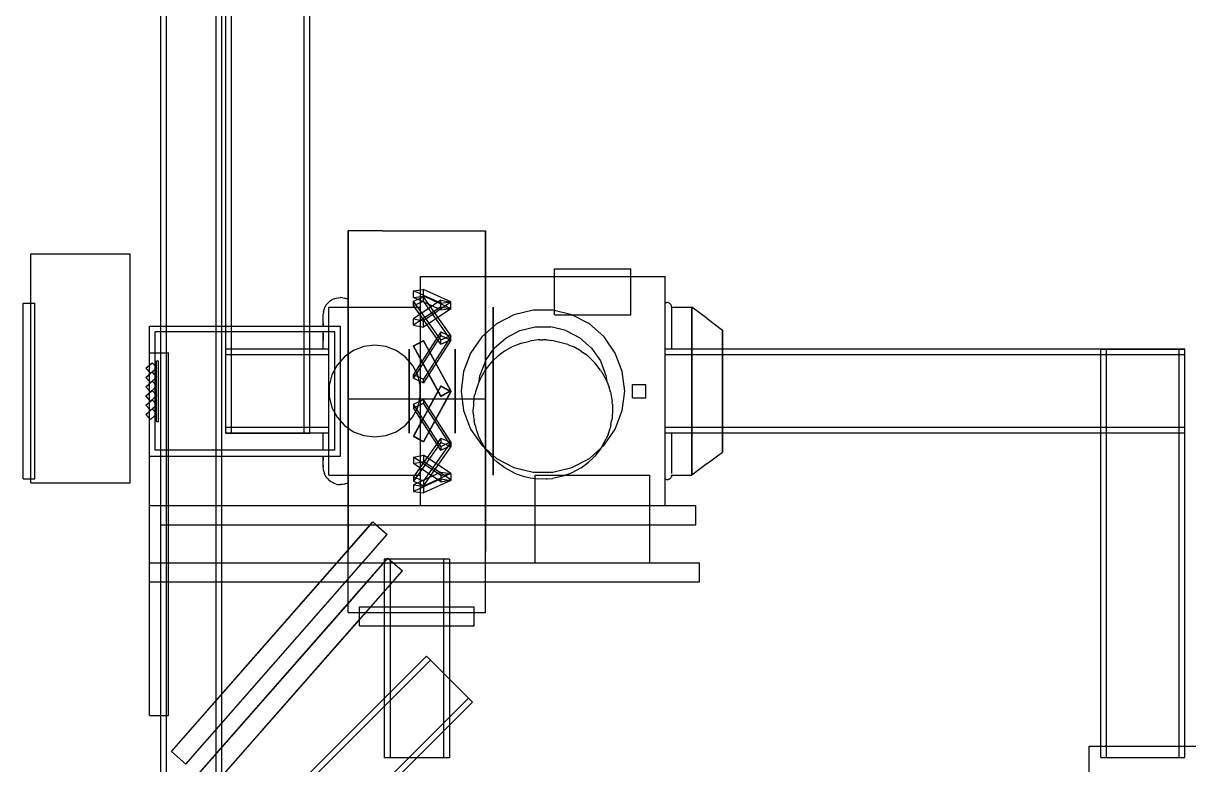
# Model space of a CAD drawing. Header units: millimetres. Extents: x -1175 to 655, y -895 to 720.
# Drawn here: x -528 to -223, y 122.1 to 316.4 of the extents above; entities that cross this region are included whole.
import ezdxf

# ---------------------------------------------------------------- set-up
doc = ezdxf.new("R2010")
doc.units = ezdxf.units.MM
doc.layers.add('HIDDEN', color=8, linetype='Continuous')
doc.layers.add('VISIBLE', color=7, linetype='Continuous')

msp = doc.modelspace()

# ---------------------------------------------------------------- linework, layer by layer
at = {"layer": 'HIDDEN'}
for points in [[(-492, 38.8), (-492, 461)], [(-490.5, 38.8), (-490.5, 461)], [(-490.5, 38.8), (-490.5, 461)], [(-477.5, 38.8), (-477.5, 461)], [(-477.5, 38.8), (-477.5, 461)], [(-476, 38.8), (-476, 461)], [(-475, 209), (-475, 411)], [(-473.5, 209), (-473.5, 411)], [(-473.5, 209), (-473.5, 411)], [(-454.5, 209), (-454.5, 411)], [(-454.5, 209), (-454.5, 411)], [(-453, 209), (-453, 411)], [(-443, 262), (-443, 261.93)], [(-443, 261.93), (-443, 260.24)], [(-443, 260.24), (-443, 256.37)], [(-407, 262), (-407, 261.93)], [(-407, 261.93), (-407, 260.24)], [(-407, 260.24), (-407, 256.37)], [(-443, 256.37), (-443, 250.55)], [(-407, 256.37), (-407, 250.55)], [(-526, 256), (-500, 256)], [(-526, 196), (-526, 256)], [(-500, 196), (-500, 256)], [(-443, 250.55), (-443, 243.08)], [(-407, 250.55), (-407, 243.08)], [(-389, 252), (-369, 252)], [(-389, 240), (-389, 252)], [(-369, 240), (-369, 252)], [(-424, 250), (-360, 250)], [(-424, 190), (-424, 250)], [(-407, 247), (-407, 250)], [(-389, 240), (-389, 250)], [(-369, 240), (-369, 250)], [(-360, 190), (-360, 250)], [(-425.91, 246.28), (-423.28, 246.64)], [(-425.91, 244.54), (-425.91, 246.28)], [(-418.72, 243.01), (-425.91, 246.28)], [(-425.91, 244.54), (-423.28, 244.89)], [(-425.91, 243.58), (-423.28, 244.68)], [(-418.72, 241.27), (-425.91, 244.54)], [(-423.28, 244.89), (-423.28, 246.64)], [(-416.09, 243.37), (-423.28, 246.64)], [(-416.09, 241.62), (-423.28, 244.89)], [(-423.28, 243.54), (-423.28, 244.68)], [(-416.09, 234.54), (-423.28, 244.68)], [(-407, 238.85), (-407, 247)], [(-528, 243), (-525, 243)], [(-528, 197), (-528, 243)], [(-526, 243), (-525, 243)], [(-525, 197), (-525, 243)], [(-525, 197), (-525, 243)], [(-448, 242), (-424, 242)], [(-448, 198), (-448, 242)], [(-443, 243.08), (-443, 234.36)], [(-443, 238.85), (-443, 242)], [(-418.72, 243.8), (-425.91, 238.95)], [(-425.91, 242.43), (-425.91, 243.58)], [(-418.72, 233.44), (-425.91, 243.58)], [(-425.91, 242.43), (-423.28, 243.54)], [(-418.72, 232.29), (-425.91, 242.43)], [(-418.72, 242.12), (-425.91, 237.27)], [(-424, 198), (-424, 242)], [(-424, 198), (-424, 242)], [(-416.09, 233.4), (-423.28, 243.54)], [(-416.09, 243.27), (-423.28, 238.42)], [(-416.09, 241.59), (-423.28, 236.74)], [(-418.72, 243.8), (-416.09, 243.27)], [(-418.72, 242.12), (-418.72, 243.8)], [(-418.72, 243.01), (-416.09, 243.37)], [(-418.72, 241.27), (-418.72, 243.01)], [(-418.72, 242.12), (-416.09, 241.59)], [(-418.72, 241.27), (-416.09, 241.62)], [(-416.09, 241.62), (-416.09, 243.37)], [(-416.09, 241.59), (-416.09, 243.27)], [(-407, 243.08), (-407, 234.36)], [(-405, 242), (-405, 241.84)], [(-405, 241.84), (-405, 242)], [(-405, 241.84), (-405, 240.57)], [(-405, 240.57), (-405, 241.84)], [(-353, 242), (-353, 241.84)], [(-353, 241.84), (-353, 242)], [(-353, 241.84), (-353, 240.57)], [(-353, 240.57), (-353, 241.84)], [(-443, 229.69), (-443, 238.85)], [(-425.91, 238.95), (-423.28, 238.42)], [(-425.91, 237.27), (-425.91, 238.95)], [(-423.28, 236.74), (-423.28, 238.42)], [(-407, 229.69), (-407, 238.85)], [(-405, 240.57), (-405, 238.11)], [(-405, 238.11), (-405, 240.57)], [(-405, 238.11), (-405, 234.59)], [(-405, 234.59), (-405, 238.11)], [(-389, 240), (-369, 240)], [(-389, 240), (-369, 240)], [(-353, 240.57), (-353, 238.11)], [(-353, 238.11), (-353, 240.57)], [(-353, 238.11), (-353, 234.59)], [(-353, 234.59), (-353, 238.11)], [(-495, 237), (-445, 237)], [(-495, 203), (-495, 237)], [(-493.5, 204.5), (-493.5, 235.5)], [(-446.5, 235.5), (-493.5, 235.5)], [(-492, 235.5), (-492, 237)], [(-476, 235.5), (-476, 237)], [(-475, 237), (-453, 237)], [(-453, 235.5), (-475, 235.5)], [(-446.5, 235.5), (-448.27, 235.5)], [(-448, 237), (-445, 237)], [(-446.5, 204.5), (-446.5, 235.5)], [(-446.5, 204.5), (-446.5, 235.5)], [(-445, 203), (-445, 237)], [(-445, 203), (-445, 237)], [(-425.91, 237.27), (-423.28, 236.74)], [(-418.72, 235.49), (-425.91, 224.38)], [(-418.72, 235.49), (-416.09, 234.28)], [(-418.72, 234.53), (-418.72, 235.49)], [(-345, 235.88), (-345, 236)], [(-345, 234.96), (-345, 235.88)], [(-345, 233.17), (-345, 234.96)], [(-443, 234.36), (-443, 224.88)], [(-436, 232), (-438.87, 231.65)], [(-433.13, 231.65), (-436, 232)], [(-418.72, 234.53), (-425.91, 223.41)], [(-425.91, 231.87), (-423.28, 233.3)], [(-425.91, 231.75), (-423.28, 233.19)], [(-425.91, 231.75), (-425.91, 231.87)], [(-418.72, 218.73), (-425.91, 231.87)], [(-416.09, 234.28), (-423.28, 223.16)], [(-416.09, 233.31), (-423.28, 222.2)], [(-423.28, 233.19), (-423.28, 233.3)], [(-416.09, 220.16), (-423.28, 233.3)], [(-416.09, 220.05), (-423.28, 233.19)], [(-418.72, 233.44), (-416.09, 234.54)], [(-418.72, 234.53), (-416.09, 233.31)], [(-418.72, 232.29), (-418.72, 233.44)], [(-418.72, 232.29), (-416.09, 233.4)], [(-416.09, 233.4), (-416.09, 234.54)], [(-416.09, 233.31), (-416.09, 234.28)], [(-407, 234.36), (-407, 224.88)], [(-405, 234.59), (-405, 230.22)], [(-405, 230.22), (-405, 234.59)], [(-353, 234.59), (-353, 230.22)], [(-353, 230.22), (-353, 234.59)], [(-345, 230.61), (-345, 233.17)], [(-495, 230), (-493.5, 230)], [(-495, 230), (-490, 230)], [(-495, 170), (-495, 230)], [(-495, 203), (-495, 230)], [(-492, 135), (-492, 230)], [(-490, 170), (-490, 230)], [(-448, 231), (-475, 231)], [(-475, 209), (-475, 231)], [(-448, 229.5), (-475, 229.5)], [(-448, 229.5), (-475, 229.5)], [(-475, 210.5), (-475, 229.5)], [(-475, 210.5), (-475, 229.5)], [(-448, 209), (-448, 231)], [(-448, 209), (-448, 231)], [(-448, 210.5), (-448, 229.5)], [(-448, 210.5), (-448, 229.5)], [(-443.96, 228.98), (-445.88, 226.82)], [(-441.58, 230.63), (-443.96, 228.98)], [(-443, 220), (-443, 229.69)], [(-438.87, 231.65), (-441.58, 230.63)], [(-430.42, 230.63), (-433.13, 231.65)], [(-428.04, 228.98), (-430.42, 230.63)], [(-426.12, 226.82), (-428.04, 228.98)], [(-427, 231), (-427, 230.96)], [(-427, 230.87), (-427, 231)], [(-427, 230.96), (-427, 230.41)], [(-427, 230.15), (-427, 230.87)], [(-427, 230.41), (-427, 229.26)], [(-427, 228.84), (-427, 230.15)], [(-427, 229.26), (-427, 227.57)], [(-427, 227.02), (-427, 228.84)], [(-418.72, 218.61), (-425.91, 231.75)], [(-415, 231), (-415, 230.96)], [(-415, 230.87), (-415, 231)], [(-415, 230.96), (-415, 230.41)], [(-415, 230.15), (-415, 230.87)], [(-415, 230.41), (-415, 229.26)], [(-415, 228.84), (-415, 230.15)], [(-415, 229.26), (-415, 227.57)], [(-415, 227.02), (-415, 228.84)], [(-407, 220), (-407, 229.69)], [(-405, 230.22), (-405, 225.26)], [(-405, 225.26), (-405, 230.22)], [(-360, 209), (-360, 231)], [(-224, 231), (-360, 231)], [(-360, 209), (-360, 231)], [(-224, 229.5), (-360, 229.5)], [(-224, 229.5), (-360, 229.5)], [(-360, 210.5), (-360, 229.5)], [(-360, 210.5), (-360, 229.5)], [(-353, 230.22), (-353, 231)], [(-353, 231), (-353, 230.22)], [(-353, 230.22), (-353, 225.26)], [(-353, 225.26), (-353, 230.22)], [(-353, 230.22), (-353, 225.26)], [(-353, 225.26), (-353, 230.22)], [(-345, 231), (-345, 230.61)], [(-345, 230.61), (-345, 227.44)], [(-345, 227.44), (-345, 230.61)], [(-246, 231), (-224, 231)], [(-246, 124), (-246, 231)], [(-244.5, 124), (-244.5, 231)], [(-244.5, 124), (-244.5, 231)], [(-244.5, 231), (-225.5, 231)], [(-244.5, 231), (-225.5, 231)], [(-225.5, 124), (-225.5, 231)], [(-225.5, 124), (-225.5, 231)], [(-224, 124), (-224, 231)], [(-224, 209), (-224, 231)], [(-224, 210.5), (-224, 229.5)], [(-224, 210.5), (-224, 229.5)], [(-495.91, 225.99), (-494.25, 227.44)], [(-494.75, 224.66), (-495.91, 225.99)], [(-495, 226.78), (-494.25, 227.44)], [(-494.75, 224.66), (-493.09, 226.11)], [(-494.75, 224.66), (-493.09, 226.11)], [(-493.09, 226.11), (-494.25, 227.44)], [(-493.09, 226.11), (-494.25, 227.44)], [(-493.1, 212.03), (-493.1, 227.97)], [(-493.1, 227.97), (-492.6, 227.97)], [(-493.1, 212.03), (-493.1, 227.97)], [(-493.1, 227.97), (-492.6, 227.97)], [(-492.6, 212.03), (-492.6, 227.97)], [(-492.6, 212.03), (-492.6, 227.97)], [(-445.88, 226.82), (-447.22, 224.26)], [(-427, 227.57), (-427, 225.43)], [(-427, 224.78), (-427, 227.02)], [(-424.78, 224.26), (-426.12, 226.82)], [(-415, 227.57), (-415, 225.43)], [(-415, 224.78), (-415, 227.02)], [(-345, 227.44), (-345, 223.83)], [(-345, 223.83), (-345, 227.44)], [(-495.91, 223.57), (-494.25, 225.02)], [(-494.75, 222.24), (-495.91, 223.57)], [(-495, 224.36), (-494.25, 225.02)], [(-494.75, 224.66), (-495, 224.95)], [(-494.75, 222.24), (-493.09, 223.69)], [(-494.75, 222.24), (-493.09, 223.69)], [(-493.09, 223.69), (-494.25, 225.02)], [(-493.09, 223.69), (-494.25, 225.02)], [(-447.22, 224.26), (-447.91, 221.45)], [(-443, 224.88), (-443, 215.12)], [(-427, 225.43), (-427, 222.99)], [(-427, 222.27), (-427, 224.78)], [(-427, 222.99), (-427, 220.37)], [(-425.91, 224.38), (-423.28, 223.16)], [(-425.91, 223.41), (-425.91, 224.38)], [(-425.91, 223.41), (-423.28, 222.2)], [(-424.09, 221.45), (-424.78, 224.26)], [(-423.28, 222.2), (-423.28, 223.16)], [(-415, 225.43), (-415, 222.99)], [(-415, 222.27), (-415, 224.78)], [(-415, 222.99), (-415, 220.37)], [(-407, 224.88), (-407, 215.12)], [(-405, 225.26), (-405, 220)], [(-405, 220), (-405, 225.26)], [(-353, 225.26), (-353, 220)], [(-353, 220), (-353, 225.26)], [(-353, 225.26), (-353, 220)], [(-353, 220), (-353, 225.26)], [(-345, 223.83), (-345, 220)], [(-345, 220), (-345, 223.83)], [(-495.91, 221.15), (-494.25, 222.6)], [(-494.75, 219.82), (-495.91, 221.15)], [(-495.91, 218.73), (-494.25, 220.18)], [(-495, 221.94), (-494.25, 222.6)], [(-494.75, 222.24), (-495, 222.53)], [(-495, 219.52), (-494.25, 220.18)], [(-494.75, 219.82), (-495, 220.11)], [(-494.75, 219.82), (-493.09, 221.27)], [(-494.75, 219.82), (-493.09, 221.27)], [(-493.09, 221.27), (-494.25, 222.6)], [(-493.09, 221.27), (-494.25, 222.6)], [(-493.09, 218.85), (-494.25, 220.18)], [(-493.09, 218.85), (-494.25, 220.18)], [(-447.91, 221.45), (-447.91, 218.55)], [(-443, 210.31), (-443, 220)], [(-427, 219.63), (-427, 222.27)], [(-427, 220.37), (-427, 217.73)], [(-427, 217.01), (-427, 219.63)], [(-418.72, 221.39), (-425.91, 208.25)], [(-418.72, 221.27), (-425.91, 208.13)], [(-424.09, 218.55), (-424.09, 221.45)], [(-416.09, 219.95), (-423.28, 206.81)], [(-416.09, 219.84), (-423.28, 206.7)], [(-418.72, 221.39), (-416.09, 219.95)], [(-418.72, 221.39), (-418.72, 221.27)], [(-418.72, 221.27), (-416.09, 219.84)], [(-418.72, 218.73), (-416.09, 220.16)], [(-418.72, 218.61), (-416.09, 220.05)], [(-416.09, 220.05), (-416.09, 220.16)], [(-416.09, 219.95), (-416.09, 219.84)], [(-415, 219.63), (-415, 222.27)], [(-415, 220.37), (-415, 217.73)], [(-415, 217.01), (-415, 219.63)], [(-407, 210.31), (-407, 220)], [(-405, 214.74), (-405, 220)], [(-405, 220), (-405, 214.74)], [(-368.55, 221.75), (-365.05, 221.75)], [(-368.55, 218.25), (-368.55, 221.75)], [(-365.05, 218.25), (-365.05, 221.75)], [(-353, 214.74), (-353, 220)], [(-353, 220), (-353, 214.74)], [(-353, 214.74), (-353, 220)], [(-353, 220), (-353, 214.74)], [(-345, 216.17), (-345, 220)], [(-345, 220), (-345, 216.17)], [(-494.75, 217.4), (-495.91, 218.73)], [(-495.91, 216.31), (-494.25, 217.76)], [(-495, 217.1), (-494.25, 217.76)], [(-494.75, 217.4), (-495, 217.69)], [(-494.75, 217.4), (-493.09, 218.85)], [(-494.75, 217.4), (-493.09, 218.85)], [(-493.09, 216.43), (-494.25, 217.76)], [(-493.09, 216.43), (-494.25, 217.76)], [(-447.91, 218.55), (-447.22, 215.74)], [(-443, 218), (-407, 218)], [(-443, 218), (-407, 218)], [(-443, 162), (-443, 218)], [(-443, 198), (-443, 218)], [(-427, 217.73), (-427, 215.22)], [(-427, 214.57), (-427, 217.01)], [(-425.91, 216.59), (-423.28, 217.8)], [(-425.91, 215.62), (-423.28, 216.84)], [(-418.72, 205.47), (-425.91, 216.59)], [(-425.91, 216.59), (-425.91, 215.62)], [(-424.78, 215.74), (-424.09, 218.55)], [(-416.09, 206.69), (-423.28, 217.8)], [(-423.28, 217.8), (-423.28, 216.84)], [(-416.09, 205.72), (-423.28, 216.84)], [(-418.72, 218.61), (-418.72, 218.73)], [(-415, 217.73), (-415, 215.22)], [(-415, 214.57), (-415, 217.01)], [(-407, 162), (-407, 218)], [(-407, 185), (-407, 218)], [(-368.55, 218.25), (-365.05, 218.25)], [(-494.75, 214.98), (-495.91, 216.31)], [(-495.91, 213.89), (-494.25, 215.34)], [(-494.75, 212.56), (-495.91, 213.89)], [(-495, 214.68), (-494.25, 215.34)], [(-494.75, 214.98), (-495, 215.27)], [(-494.75, 214.98), (-493.09, 216.43)], [(-494.75, 214.98), (-493.09, 216.43)], [(-494.75, 212.56), (-493.09, 214.01)], [(-494.75, 212.56), (-493.09, 214.01)], [(-493.09, 214.01), (-494.25, 215.34)], [(-493.09, 214.01), (-494.25, 215.34)], [(-447.22, 215.74), (-445.88, 213.18)], [(-443, 215.12), (-443, 205.64)], [(-427, 215.22), (-427, 212.98)], [(-427, 212.43), (-427, 214.57)], [(-426.12, 213.18), (-424.78, 215.74)], [(-418.72, 204.51), (-425.91, 215.62)], [(-415, 215.22), (-415, 212.98)], [(-415, 212.43), (-415, 214.57)], [(-407, 215.12), (-407, 205.64)], [(-405, 209.78), (-405, 214.74)], [(-405, 214.74), (-405, 209.78)], [(-353, 209.78), (-353, 214.74)], [(-353, 214.74), (-353, 209.78)], [(-353, 209.78), (-353, 214.74)], [(-353, 214.74), (-353, 209.78)], [(-345, 212.56), (-345, 216.17)], [(-345, 216.17), (-345, 212.56)], [(-494.75, 212.56), (-495, 212.85)], [(-493.1, 212.03), (-492.6, 212.03)], [(-493.1, 212.03), (-492.6, 212.03)], [(-448, 210.5), (-475, 210.5)], [(-448, 210.5), (-475, 210.5)], [(-445.88, 213.18), (-443.96, 211.02)], [(-443.96, 211.02), (-441.58, 209.37)], [(-430.42, 209.37), (-428.04, 211.02)], [(-428.04, 211.02), (-426.12, 213.18)], [(-427, 212.98), (-427, 211.16)], [(-427, 210.74), (-427, 212.43)], [(-427, 211.16), (-427, 209.85)], [(-427, 209.59), (-427, 210.74)], [(-415, 212.98), (-415, 211.16)], [(-415, 210.74), (-415, 212.43)], [(-415, 211.16), (-415, 209.85)], [(-415, 209.59), (-415, 210.74)], [(-224, 210.5), (-360, 210.5)], [(-224, 210.5), (-360, 210.5)], [(-345, 209.39), (-345, 212.56)], [(-345, 212.56), (-345, 209.39)], [(-448, 209), (-475, 209)], [(-475, 209), (-453, 209)], [(-473.5, 209), (-454.5, 209)], [(-473.5, 209), (-454.5, 209)], [(-443, 201.15), (-443, 210.31)], [(-441.58, 209.37), (-438.87, 208.35)], [(-438.87, 208.35), (-436, 208)], [(-436, 208), (-433.13, 208.35)], [(-433.13, 208.35), (-430.42, 209.37)], [(-427, 209.85), (-427, 209.13)], [(-427, 209.04), (-427, 209.59)], [(-427, 209.13), (-427, 209)], [(-427, 209), (-427, 209.04)], [(-425.91, 208.25), (-423.28, 206.81)], [(-425.91, 208.25), (-425.91, 208.13)], [(-425.91, 208.13), (-423.28, 206.7)], [(-418.72, 207.71), (-425.91, 197.57)], [(-418.72, 207.71), (-416.09, 206.6)], [(-418.72, 207.71), (-418.72, 206.56)], [(-415, 209.85), (-415, 209.13)], [(-415, 209.04), (-415, 209.59)], [(-415, 209.13), (-415, 209)], [(-415, 209), (-415, 209.04)], [(-407, 201.15), (-407, 210.31)], [(-405, 205.41), (-405, 209.78)], [(-405, 209.78), (-405, 205.41)], [(-224, 209), (-360, 209)], [(-353, 209), (-353, 209.78)], [(-353, 209.78), (-353, 205.41)], [(-353, 205.41), (-353, 209.78)], [(-353, 209.78), (-353, 209)], [(-345, 206.83), (-345, 209.39)], [(-345, 209.39), (-345, 209)], [(-446.5, 204.5), (-493.5, 204.5)], [(-490, 203), (-490, 204.5)], [(-476, 203), (-476, 204.5)], [(-446.5, 204.5), (-448.27, 204.5)], [(-443, 205.64), (-443, 196.92)], [(-418.72, 206.56), (-425.91, 196.42)], [(-423.28, 206.81), (-423.28, 206.7)], [(-416.09, 206.6), (-423.28, 196.46)], [(-416.09, 205.46), (-423.28, 195.32)], [(-418.72, 205.47), (-416.09, 206.69)], [(-418.72, 206.56), (-416.09, 205.46)], [(-418.72, 204.51), (-416.09, 205.72)], [(-418.72, 205.47), (-418.72, 204.51)], [(-416.09, 206.69), (-416.09, 205.72)], [(-416.09, 206.6), (-416.09, 205.46)], [(-407.14, 205.03), (-404.16, 202.39)], [(-407, 205.64), (-407, 196.92)], [(-405, 201.89), (-405, 205.41)], [(-405, 205.41), (-405, 201.89)], [(-379.84, 202.39), (-376.86, 205.03)], [(-353, 205.41), (-353, 201.89)], [(-353, 201.89), (-353, 205.41)], [(-345, 205.04), (-345, 206.83)], [(-345, 204.12), (-345, 205.04)], [(-495, 203), (-445, 203)], [(-448, 203), (-445, 203)], [(-425.91, 202.73), (-423.28, 203.26)], [(-418.72, 197.88), (-425.91, 202.73)], [(-425.91, 202.73), (-425.91, 201.05)], [(-425.91, 201.05), (-423.28, 201.58)], [(-416.09, 198.41), (-423.28, 203.26)], [(-423.28, 203.26), (-423.28, 201.58)], [(-416.09, 196.73), (-423.28, 201.58)], [(-405, 199.43), (-405, 201.89)], [(-405, 201.89), (-405, 199.43)], [(-404.16, 202.39), (-399.59, 199.99)], [(-384.41, 199.99), (-379.84, 202.39)], [(-353, 201.89), (-353, 199.43)], [(-353, 199.43), (-353, 201.89)], [(-345, 204), (-345, 204.12)], [(-443, 193), (-443, 201.15)], [(-418.72, 196.2), (-425.91, 201.05)], [(-418.72, 198.73), (-425.91, 195.46)], [(-416.09, 198.38), (-423.28, 195.11)], [(-418.72, 198.73), (-416.09, 198.38)], [(-418.72, 198.73), (-418.72, 196.99)], [(-418.72, 197.88), (-416.09, 198.41)], [(-416.09, 198.41), (-416.09, 196.73)], [(-416.09, 198.38), (-416.09, 196.63)], [(-407, 193), (-407, 201.15)], [(-405, 198.16), (-405, 199.43)], [(-405, 199.43), (-405, 198.16)], [(-399.59, 199.99), (-394.58, 198.76)], [(-394.58, 198.76), (-389.42, 198.76)], [(-389.42, 198.76), (-384.41, 199.99)], [(-353, 199.43), (-353, 198.16)], [(-353, 198.16), (-353, 199.43)], [(-528, 197), (-525, 197)], [(-526, 197), (-525, 197)], [(-526, 196), (-500, 196)], [(-448, 198), (-424, 198)], [(-443, 196.92), (-443, 189.45)], [(-425.91, 197.57), (-423.28, 196.46)], [(-425.91, 197.57), (-425.91, 196.42)], [(-418.72, 196.99), (-425.91, 193.72)], [(-425.91, 196.42), (-423.28, 195.32)], [(-425.91, 195.46), (-423.28, 195.11)], [(-425.91, 195.46), (-425.91, 193.72)], [(-416.09, 196.63), (-423.28, 193.36)], [(-423.28, 196.46), (-423.28, 195.32)], [(-418.72, 197.88), (-418.72, 196.2)], [(-418.72, 196.99), (-416.09, 196.63)], [(-418.72, 196.2), (-416.09, 196.73)], [(-407, 196.92), (-407, 189.45)], [(-405, 198), (-405, 198.16)], [(-405, 198.16), (-405, 198)], [(-394, 198), (-364, 198)], [(-394, 198), (-364, 198)], [(-394, 175), (-394, 198)], [(-394, 185), (-394, 198)], [(-364, 175), (-364, 198)], [(-364, 185), (-364, 198)], [(-353, 198.16), (-353, 198)], [(-353, 198), (-353, 198.16)], [(-443, 186.31), (-443, 193)], [(-425.91, 193.72), (-423.28, 193.36)], [(-423.28, 195.11), (-423.28, 193.36)], [(-407, 186.31), (-407, 193)], [(-495, 170), (-495, 190)], [(-495, 190), (-490, 190)], [(-495, 135), (-495, 190)], [(-492, 190), (-352, 190)], [(-492, 185), (-492, 190)], [(-490, 170), (-490, 190)], [(-490, 135), (-490, 190)], [(-476, 185), (-476, 190)], [(-443, 185), (-443, 190)], [(-443, 189.45), (-443, 183.63)], [(-424, 190), (-360, 190)], [(-424, 190), (-360, 190)], [(-407, 189.45), (-407, 183.63)], [(-352, 185), (-352, 190)], [(-443, 181.43), (-443, 186.31)], [(-407, 181.43), (-407, 186.31)], [(-492, 185), (-352, 185)], [(-489.25, 125.58), (-436.5, 185.72)], [(-443, 183.63), (-443, 179.76)], [(-437.14, 185), (-436.5, 185.72)], [(-436.5, 185.72), (-435.68, 185)], [(-436.5, 185.72), (-432.75, 182.42)], [(-407, 183.63), (-407, 179.76)], [(-485.5, 122.28), (-432.75, 182.42)], [(-443, 178.64), (-443, 181.43)], [(-407, 178.64), (-407, 181.43)], [(-443, 179.76), (-443, 178.07)], [(-443, 178), (-443, 178.64)], [(-443, 170.73), (-443, 178.31)], [(-443, 178.07), (-443, 178)], [(-407, 179.76), (-407, 178.07)], [(-407, 178), (-407, 178.64)], [(-407, 178.07), (-407, 178)], [(-495, 175), (-490, 175)], [(-495, 175), (-351, 175)], [(-495, 170), (-495, 175)], [(-495, 170), (-495, 175)], [(-493.21, 107.07), (-432.55, 176.23)], [(-476, 170), (-476, 175)], [(-445.91, 175), (-407, 175)], [(-443, 164.31), (-432.55, 176.23)], [(-416.48, 176), (-433.52, 176)], [(-433.52, 176), (-433.52, 158.5)], [(-416.48, 176), (-433.52, 176)], [(-433.52, 176), (-433.52, 123.9)], [(-432.55, 176.23), (-428.79, 172.93)], [(-432.55, 176.23), (-428.79, 172.93)], [(-432.02, 176), (-432.02, 123.9)], [(-432.02, 176), (-432.02, 123.9)], [(-417.98, 176), (-432.02, 176)], [(-417.98, 176), (-432.02, 176)], [(-417.98, 176), (-417.98, 123.9)], [(-417.98, 176), (-417.98, 123.9)], [(-416.48, 176), (-416.48, 158.5)], [(-416.48, 176), (-416.48, 123.9)], [(-394, 175), (-364, 175)], [(-351, 170), (-351, 175)], [(-489.45, 103.77), (-428.79, 172.93)], [(-440, 160.15), (-428.79, 172.93)], [(-495, 170), (-490, 170)], [(-495, 170), (-351, 170)], [(-495, 170), (-490, 170)], [(-495, 170), (-490, 170)], [(-450.29, 170), (-443.64, 170)], [(-443, 170), (-407, 170)], [(-443, 162), (-407, 162)], [(-440, 163.5), (-410, 163.5)], [(-440, 163.5), (-410, 163.5)], [(-440, 158.5), (-440, 163.5)], [(-440, 162), (-440, 163.5)], [(-410, 158.5), (-410, 163.5)], [(-410, 162), (-410, 163.5)], [(-440, 158.5), (-410, 158.5)], [(-422.47, 150.58), (-465.58, 107.47)], [(-421.41, 149.52), (-464.52, 106.41)], [(-421.41, 149.52), (-464.52, 106.41)], [(-410.42, 138.53), (-422.47, 150.58)], [(-411.48, 139.59), (-421.41, 149.52)], [(-411.48, 139.59), (-421.41, 149.52)], [(-476, 133.11), (-476, 140.69)], [(-411.48, 139.59), (-454.59, 96.48)], [(-411.48, 139.59), (-454.59, 96.48)], [(-410.42, 138.53), (-453.53, 95.42)], [(-495, 135), (-490, 135)], [(-489.25, 125.58), (-485.5, 122.28)], [(-476, 119.11), (-476, 126.69)], [(-249, 127), (-221, 127)], [(-249, 99), (-249, 127)], [(-246, 124), (-246, 127)], [(-224, 124), (-224, 127)], [(-416.48, 123.9), (-433.52, 123.9)], [(-417.98, 123.9), (-432.02, 123.9)], [(-417.98, 123.9), (-432.02, 123.9)], [(-246, 124), (-224, 124)], [(-246, 124), (-224, 124)], [(-244.5, 124), (-225.5, 124)], [(-244.5, 124), (-225.5, 124)]]:
    msp.add_lwpolyline(points, dxfattribs=at)
at = {"layer": 'VISIBLE'}
for points in [[(-492, 237), (-492, 461)], [(-476, 237), (-476, 461)], [(-475, 209), (-475, 411)], [(-453, 209), (-453, 411)], [(-443, 261.36), (-443, 262)], [(-433.97, 262), (-443, 262)], [(-443, 258.57), (-443, 261.36)], [(-433.97, 262), (-407, 262)], [(-407, 261.36), (-407, 262)], [(-407, 258.57), (-407, 261.36)], [(-443, 253.69), (-443, 258.57)], [(-407, 253.69), (-407, 258.57)], [(-526, 256), (-500, 256)], [(-526, 196), (-526, 256)], [(-500, 196), (-500, 256)], [(-443, 247), (-443, 253.69)], [(-407, 250), (-407, 253.69)], [(-389, 252), (-369, 252)], [(-389, 250), (-389, 252)], [(-369, 250), (-369, 252)], [(-424, 250), (-360, 250)], [(-424, 190), (-424, 250)], [(-360, 190), (-360, 250)], [(-446.62, 244.2), (-447.09, 243.98)], [(-446.62, 244.2), (-446.08, 244.37)], [(-446.08, 244.37), (-445.55, 244.47)], [(-445.55, 244.47), (-445, 244.5)], [(-444.45, 244.47), (-445, 244.5)], [(-444.45, 244.47), (-443.92, 244.37)], [(-443.38, 244.2), (-443.92, 244.37)], [(-443, 244.03), (-443.38, 244.2)], [(-443, 242), (-443, 247)], [(-528, 243), (-526, 243)], [(-528, 197), (-528, 243)], [(-449.43, 240.78), (-449.21, 241.6)], [(-449.21, 241.6), (-449.04, 241.97)], [(-448.7, 242.56), (-449.04, 241.97)], [(-448.42, 242.92), (-448.7, 242.56)], [(-448.42, 242.92), (-447.98, 243.37)], [(-448, 242), (-424, 242)], [(-448, 198), (-448, 242)], [(-447.59, 243.68), (-447.98, 243.37)], [(-447.09, 243.98), (-447.59, 243.68)], [(-394.58, 241.24), (-399.59, 240.01)], [(-389.42, 241.24), (-394.58, 241.24)], [(-384.41, 240.01), (-389.42, 241.24)], [(-359.93, 243.12), (-360, 243.09)], [(-359.79, 243.17), (-359.93, 243.12)], [(-359.79, 243.17), (-359.65, 243.19)], [(-359.65, 243.19), (-359.5, 243.2)], [(-359.35, 243.19), (-359.5, 243.2)], [(-359.21, 243.17), (-359.35, 243.19)], [(-359.07, 243.12), (-359.21, 243.17)], [(-359.07, 243.12), (-358.94, 243.06)], [(-358.81, 242.98), (-358.94, 243.06)], [(-358.7, 242.9), (-358.81, 242.98)], [(-358.59, 242.78), (-358.7, 242.9)], [(-358.51, 242.68), (-358.59, 242.78)], [(-358.42, 242.52), (-358.51, 242.68)], [(-358.38, 242.43), (-358.42, 242.52)], [(-358.32, 242.18), (-358.38, 242.43)], [(-358.32, 242.18), (-358.31, 242.14)], [(-358.3, 241.84), (-358.31, 242.14)], [(-358.3, 242), (-353, 242)], [(-358.3, 241.71), (-358.3, 241.84)], [(-358.3, 240.57), (-358.3, 241.71)], [(-353, 241.84), (-353, 242)], [(-353, 242), (-353, 241.84)], [(-349, 239), (-353, 242)], [(-353, 240.57), (-353, 241.84)], [(-353, 241.84), (-353, 240.57)], [(-449.5, 239.85), (-449.47, 240.54)], [(-449.49, 239.41), (-449.5, 239.85)], [(-449.5, 238.7), (-449.49, 239.41)], [(-449.5, 237.85), (-449.5, 238.7)], [(-449.5, 237.93), (-449.5, 237)], [(-449.43, 240.78), (-449.47, 240.54)], [(-399.59, 240.01), (-404.16, 237.61)], [(-379.84, 237.61), (-384.41, 240.01)], [(-358.3, 239.79), (-358.3, 240.57)], [(-358.3, 238.11), (-358.3, 239.79)], [(-358.3, 236.69), (-358.3, 238.11)], [(-353, 238.11), (-353, 240.57)], [(-353, 240.57), (-353, 238.11)], [(-353, 234.59), (-353, 238.11)], [(-353, 238.11), (-353, 234.59)], [(-349, 239), (-345, 236)], [(-495, 237), (-475, 237)], [(-495, 203), (-495, 237)], [(-493.5, 204.5), (-493.5, 235.5)], [(-475, 235.5), (-493.5, 235.5)], [(-492, 230), (-492, 235.5)], [(-476, 204.5), (-476, 235.5)], [(-453, 237), (-448, 237)], [(-448.27, 235.5), (-453, 235.5)], [(-449.5, 237), (-449.5, 237.85)], [(-449.5, 235.13), (-449.5, 235.5)], [(-449.5, 235.18), (-449.5, 233.26)], [(-449.5, 233.26), (-449.5, 235.13)], [(-404.16, 237.61), (-408.02, 234.19)], [(-401.66, 233.99), (-398.03, 235.9)], [(-398.03, 235.9), (-394.05, 236.88)], [(-394.05, 236.88), (-389.95, 236.88)], [(-385.97, 235.9), (-389.95, 236.88)], [(-385.97, 235.9), (-382.34, 233.99)], [(-375.98, 234.19), (-379.84, 237.61)], [(-358.3, 234.59), (-358.3, 236.69)], [(-345, 236), (-345, 235.88)], [(-345, 235.88), (-345, 234.96)], [(-345, 234.96), (-345, 233.17)], [(-449.5, 231.5), (-449.5, 233.26)], [(-436, 232), (-438.87, 231.65)], [(-433.13, 231.65), (-436, 232)], [(-408.02, 234.19), (-410.95, 229.95)], [(-404.72, 231.27), (-401.66, 233.99)], [(-398.71, 232.16), (-400.07, 231.56)], [(-397.57, 232.57), (-398.71, 232.16)], [(-397.57, 232.57), (-395.46, 233.11)], [(-395.02, 233.19), (-395.46, 233.11)], [(-393.27, 233.4), (-395.02, 233.19)], [(-393, 233.41), (-393.27, 233.4)], [(-392.81, 233.42), (-393, 233.41)], [(-392.81, 233.42), (-392, 233.44)], [(-391.19, 233.42), (-392, 233.44)], [(-391.19, 233.42), (-390.86, 233.4)], [(-390.86, 233.4), (-389.68, 233.29)], [(-385.49, 232.24), (-389.68, 233.29)], [(-385.49, 232.24), (-385.29, 232.16)], [(-385.29, 232.16), (-383.93, 231.56)], [(-382.34, 233.99), (-379.28, 231.27)], [(-373.05, 229.95), (-375.98, 234.19)], [(-358.3, 232.69), (-358.3, 234.59)], [(-358.3, 231), (-358.3, 232.69)], [(-353, 231), (-353, 234.59)], [(-353, 234.59), (-353, 231)], [(-345, 233.17), (-345, 231)], [(-493.5, 230), (-490, 230)], [(-490, 204.5), (-490, 230)], [(-448, 231), (-475, 231)], [(-475, 209), (-475, 231)], [(-449.5, 231), (-449.5, 231.5)], [(-443.96, 228.98), (-445.88, 226.82)], [(-441.58, 230.63), (-443.96, 228.98)], [(-438.87, 231.65), (-441.58, 230.63)], [(-430.42, 230.63), (-433.13, 231.65)], [(-428.04, 228.98), (-430.42, 230.63)], [(-426.12, 226.82), (-428.04, 228.98)], [(-410.95, 229.95), (-412.78, 225.12)], [(-407.05, 227.9), (-404.72, 231.27)], [(-404.9, 228.1), (-404, 228.94)], [(-403.12, 229.66), (-404, 228.94)], [(-402.04, 230.43), (-403.12, 229.66)], [(-400.07, 231.56), (-402.04, 230.43)], [(-381.96, 230.43), (-383.93, 231.56)], [(-381.96, 230.43), (-380.88, 229.66)], [(-380, 228.94), (-380.88, 229.66)], [(-379.1, 228.1), (-380, 228.94)], [(-379.28, 231.27), (-376.95, 227.9)], [(-371.22, 225.12), (-373.05, 229.95)], [(-224, 231), (-360, 231)], [(-246, 231), (-224, 231)], [(-246, 127), (-246, 231)], [(-224, 127), (-224, 231)], [(-224, 209), (-224, 231)], [(-495.91, 225.99), (-495, 226.78)], [(-495, 224.95), (-495.91, 225.99)], [(-445.88, 226.82), (-447.22, 224.26)], [(-424.78, 224.26), (-426.12, 226.82)], [(-407.05, 227.9), (-408.51, 224.07)], [(-407.04, 225.52), (-405.55, 227.41)], [(-405.55, 227.41), (-404.9, 228.1)], [(-378.45, 227.41), (-379.1, 228.1)], [(-376.96, 225.52), (-378.45, 227.41)], [(-376.95, 227.9), (-375.49, 224.07)], [(-495.91, 223.57), (-495, 224.36)], [(-495, 222.53), (-495.91, 223.57)], [(-447.22, 224.26), (-447.91, 221.45)], [(-424.09, 221.45), (-424.78, 224.26)], [(-412.78, 225.12), (-413.4, 220)], [(-408.52, 222.94), (-408.96, 221.91)], [(-408.69, 222.53), (-408.51, 224.07)], [(-408.52, 222.94), (-407.4, 224.97)], [(-407.27, 225.18), (-407.4, 224.97)], [(-407.27, 225.18), (-407.04, 225.52)], [(-376.96, 225.52), (-376.73, 225.18)], [(-376.73, 225.18), (-376.6, 224.97)], [(-376.6, 224.97), (-375.48, 222.94)], [(-375.49, 224.07), (-375.31, 222.53)], [(-375.48, 222.94), (-375.04, 221.91)], [(-370.6, 220), (-371.22, 225.12)], [(-495.91, 221.15), (-495, 221.94)], [(-495, 220.11), (-495.91, 221.15)], [(-447.91, 221.45), (-447.91, 218.55)], [(-424.09, 218.55), (-424.09, 221.45)], [(-413.4, 220), (-412.78, 214.88)], [(-409.64, 219.84), (-409.84, 219.01)], [(-409.06, 221.65), (-409.64, 219.84)], [(-408.96, 221.91), (-409.06, 221.65)], [(-375.04, 221.91), (-374.7, 220.97)], [(-374.35, 219.81), (-374.7, 220.97)], [(-374.35, 219.81), (-374.26, 219.43)], [(-371.22, 214.88), (-370.6, 220)], [(-368.55, 221.75), (-365.05, 221.75)], [(-368.55, 218.25), (-368.55, 221.75)], [(-365.05, 218.25), (-365.05, 221.75)], [(-495.91, 218.73), (-495, 219.52)], [(-495, 217.69), (-495.91, 218.73)], [(-495.91, 216.31), (-495, 217.1)], [(-447.91, 218.55), (-447.22, 215.74)], [(-424.78, 215.74), (-424.09, 218.55)], [(-410.19, 216.61), (-410.24, 215.2)], [(-410.16, 216.93), (-410.19, 216.61)], [(-410.04, 217.9), (-410.16, 216.93)], [(-410.04, 217.9), (-409.87, 218.85)], [(-409.87, 218.85), (-409.84, 219.01)], [(-374.26, 219.43), (-374.21, 219.22)], [(-374.21, 219.22), (-373.89, 217.4)], [(-373.89, 217.4), (-373.88, 217.32)], [(-373.84, 216.94), (-373.88, 217.32)], [(-373.81, 216.61), (-373.84, 216.94)], [(-373.81, 216.61), (-373.76, 215.2)], [(-368.55, 218.25), (-365.05, 218.25)], [(-495, 215.27), (-495.91, 216.31)], [(-495.91, 213.89), (-495, 214.68)], [(-495, 212.85), (-495.91, 213.89)], [(-447.22, 215.74), (-445.88, 213.18)], [(-426.12, 213.18), (-424.78, 215.74)], [(-412.78, 214.88), (-410.95, 210.05)], [(-410.22, 214.27), (-410.24, 215.2)], [(-410.22, 214.27), (-410.13, 213.16)], [(-373.76, 214.93), (-373.87, 213.19)], [(-373.76, 215.2), (-373.76, 214.93)], [(-373.05, 210.05), (-371.22, 214.88)], [(-445.88, 213.18), (-443.96, 211.02)], [(-443.96, 211.02), (-441.58, 209.37)], [(-430.42, 209.37), (-428.04, 211.02)], [(-428.04, 211.02), (-426.12, 213.18)], [(-410.13, 213.16), (-410.08, 212.79)], [(-410.08, 212.79), (-410, 212.23)], [(-409.96, 212.04), (-410, 212.23)], [(-409.76, 211.05), (-409.96, 212.04)], [(-409.76, 211.05), (-409.56, 210.28)], [(-374.2, 211.24), (-374.44, 210.28)], [(-374.2, 211.24), (-374.01, 212.22)], [(-373.98, 212.37), (-374.01, 212.22)], [(-373.87, 213.19), (-373.98, 212.37)], [(-448, 209), (-475, 209)], [(-475, 209), (-453, 209)], [(-449.5, 208.45), (-449.5, 209)], [(-449.5, 208.5), (-449.5, 208.45)], [(-449.5, 206.74), (-449.5, 208.45)], [(-441.58, 209.37), (-438.87, 208.35)], [(-438.87, 208.35), (-436, 208)], [(-436, 208), (-433.13, 208.35)], [(-433.13, 208.35), (-430.42, 209.37)], [(-410.95, 210.05), (-408.02, 205.81)], [(-409.56, 210.28), (-409.46, 209.94)], [(-409.46, 209.94), (-408.96, 208.49)], [(-408.52, 207.46), (-408.96, 208.49)], [(-407.47, 205.54), (-408.52, 207.46)], [(-376.53, 205.54), (-375.48, 207.46)], [(-375.98, 205.81), (-373.05, 210.05)], [(-375.04, 208.49), (-375.48, 207.46)], [(-374.54, 209.94), (-375.04, 208.49)], [(-374.44, 210.28), (-374.54, 209.94)], [(-224, 209), (-360, 209)], [(-358.3, 207.33), (-358.3, 209)], [(-353, 205.41), (-353, 209)], [(-353, 209), (-353, 205.41)], [(-345, 209), (-345, 206.83)], [(-448.27, 204.5), (-493.5, 204.5)], [(-449.5, 204.87), (-449.5, 206.74)], [(-449.5, 204.5), (-449.5, 204.87)], [(-408.02, 205.81), (-407.14, 205.03)], [(-407.27, 205.22), (-407.47, 205.54)], [(-407.12, 205), (-407.27, 205.22)], [(-407.12, 205), (-405.55, 202.99)], [(-376.88, 205), (-378.45, 202.99)], [(-376.73, 205.22), (-376.88, 205)], [(-376.86, 205.03), (-375.98, 205.81)], [(-376.53, 205.54), (-376.73, 205.22)], [(-358.3, 205.41), (-358.3, 207.33)], [(-358.3, 203.31), (-358.3, 205.41)], [(-353, 201.89), (-353, 205.41)], [(-353, 205.41), (-353, 201.89)], [(-345, 206.83), (-345, 205.04)], [(-345, 205.04), (-345, 204.12)], [(-495, 203), (-448, 203)], [(-495, 190), (-495, 203)], [(-490, 190), (-490, 203)], [(-476, 190), (-476, 203)], [(-449.56, 202.15), (-449.63, 201.29)], [(-449.52, 203), (-449.56, 202.15)], [(-449.5, 201.93), (-449.5, 203)], [(-449.5, 201.3), (-449.5, 201.93)], [(-405.55, 202.99), (-404.9, 202.3)], [(-404.9, 202.3), (-403.96, 201.43)], [(-401.98, 199.93), (-403.96, 201.43)], [(-382.02, 199.93), (-380.04, 201.43)], [(-379.1, 202.3), (-380.04, 201.43)], [(-378.45, 202.99), (-379.1, 202.3)], [(-358.3, 201.89), (-358.3, 203.31)], [(-358.3, 200.27), (-358.3, 201.89)], [(-353, 199.43), (-353, 201.89)], [(-353, 201.89), (-353, 199.43)], [(-349, 201), (-345, 204)], [(-345, 204.12), (-345, 204)], [(-449.63, 201.29), (-449.48, 200.08)], [(-449.48, 200.07), (-449.5, 201.3)], [(-449.48, 200.15), (-449.48, 200.07)], [(-449.47, 199.46), (-449.48, 200.15)], [(-449.43, 199.22), (-449.47, 199.46)], [(-449.43, 199.22), (-449.21, 198.4)], [(-449.04, 198.03), (-449.21, 198.4)], [(-399.42, 198.54), (-401.98, 199.93)], [(-399.42, 198.54), (-398.71, 198.24)], [(-384.58, 198.54), (-385.29, 198.24)], [(-382.02, 199.93), (-384.58, 198.54)], [(-358.3, 199.43), (-358.3, 200.27)], [(-358.3, 198.43), (-358.3, 199.43)], [(-349, 201), (-353, 198)], [(-353, 198.16), (-353, 199.43)], [(-353, 199.43), (-353, 198.16)], [(-528, 197), (-526, 197)], [(-526, 196), (-500, 196)], [(-449.04, 198.03), (-448.7, 197.44)], [(-448.42, 197.08), (-448.7, 197.44)], [(-448.42, 197.08), (-447.98, 196.63)], [(-448, 198), (-424, 198)], [(-447.59, 196.32), (-447.98, 196.63)], [(-447.09, 196.02), (-447.59, 196.32)], [(-446.62, 195.8), (-447.09, 196.02)], [(-446.08, 195.63), (-446.62, 195.8)], [(-446.08, 195.63), (-445.55, 195.53)], [(-445.55, 195.53), (-445, 195.5)], [(-444.45, 195.53), (-445, 195.5)], [(-443.92, 195.63), (-444.45, 195.53)], [(-443.38, 195.8), (-443.92, 195.63)], [(-443.38, 195.8), (-443, 195.97)], [(-443, 190), (-443, 198)], [(-398.71, 198.24), (-397.2, 197.72)], [(-397.2, 197.72), (-395.32, 197.26)], [(-395.32, 197.26), (-393.11, 196.99)], [(-392, 196.96), (-393.11, 196.99)], [(-391.19, 196.98), (-392, 196.96)], [(-391.19, 196.98), (-391.02, 196.99)], [(-391.02, 196.99), (-390.91, 196.99)], [(-390.91, 196.99), (-389.44, 197.14)], [(-388.68, 197.26), (-389.44, 197.14)], [(-386.8, 197.72), (-388.68, 197.26)], [(-385.29, 198.24), (-386.8, 197.72)], [(-359.93, 196.88), (-360, 196.91)], [(-359.79, 196.83), (-359.93, 196.88)], [(-359.65, 196.81), (-359.79, 196.83)], [(-359.65, 196.81), (-359.5, 196.8)], [(-359.35, 196.81), (-359.5, 196.8)], [(-359.35, 196.81), (-359.21, 196.83)], [(-359.07, 196.88), (-359.21, 196.83)], [(-358.94, 196.94), (-359.07, 196.88)], [(-358.81, 197.02), (-358.94, 196.94)], [(-358.7, 197.1), (-358.81, 197.02)], [(-358.59, 197.22), (-358.7, 197.1)], [(-358.51, 197.32), (-358.59, 197.22)], [(-358.42, 197.48), (-358.51, 197.32)], [(-358.42, 197.48), (-358.38, 197.57)], [(-358.32, 197.82), (-358.38, 197.57)], [(-358.31, 197.86), (-358.32, 197.82)], [(-358.31, 197.86), (-358.31, 198.02)], [(-358.31, 198), (-353, 198)], [(-358.3, 198), (-358.31, 197.86)], [(-353, 198), (-353, 198.16)], [(-353, 198.16), (-353, 198)], [(-495, 190), (-490, 190)], [(-495, 135), (-495, 190)], [(-492, 190), (-352, 190)], [(-492, 185), (-492, 190)], [(-490, 135), (-490, 190)], [(-352, 185), (-352, 190)], [(-492, 185), (-352, 185)], [(-489.25, 125.58), (-437.14, 185)], [(-476, 175), (-476, 185)], [(-443, 178.31), (-443, 185)], [(-435.68, 185), (-432.75, 182.42)], [(-407, 162), (-407, 185)], [(-394, 175), (-394, 185)], [(-364, 175), (-364, 185)], [(-485.5, 122.28), (-432.75, 182.42)], [(-490, 175), (-445.91, 175)], [(-407, 175), (-351, 175)], [(-394, 175), (-364, 175)], [(-351, 170), (-351, 175)], [(-490, 170), (-450.29, 170)], [(-476, 140.69), (-476, 170)], [(-443.64, 170), (-443, 170)], [(-443, 162), (-443, 170.73)], [(-407, 170), (-351, 170)], [(-493.21, 107.07), (-443, 164.31)], [(-443, 162), (-407, 162)], [(-440, 158.5), (-440, 162)], [(-410, 158.5), (-410, 162)], [(-476.17, 118.91), (-440, 160.15)], [(-440, 158.5), (-410, 158.5)], [(-433.52, 158.5), (-433.52, 123.9)], [(-416.48, 158.5), (-416.48, 123.9)], [(-422.47, 150.58), (-454.14, 118.91)], [(-410.42, 138.53), (-422.47, 150.58)], [(-410.42, 138.53), (-453.53, 95.42)], [(-495, 135), (-490, 135)], [(-492, 108.45), (-492, 135)], [(-476, 126.69), (-476, 133.11)], [(-489.25, 125.58), (-485.5, 122.28)], [(-249, 127), (-221, 127)], [(-249, 99), (-249, 127)], [(-416.48, 123.9), (-433.52, 123.9)]]:
    msp.add_lwpolyline(points, dxfattribs=at)

doc.saveas('drawing.dxf')
